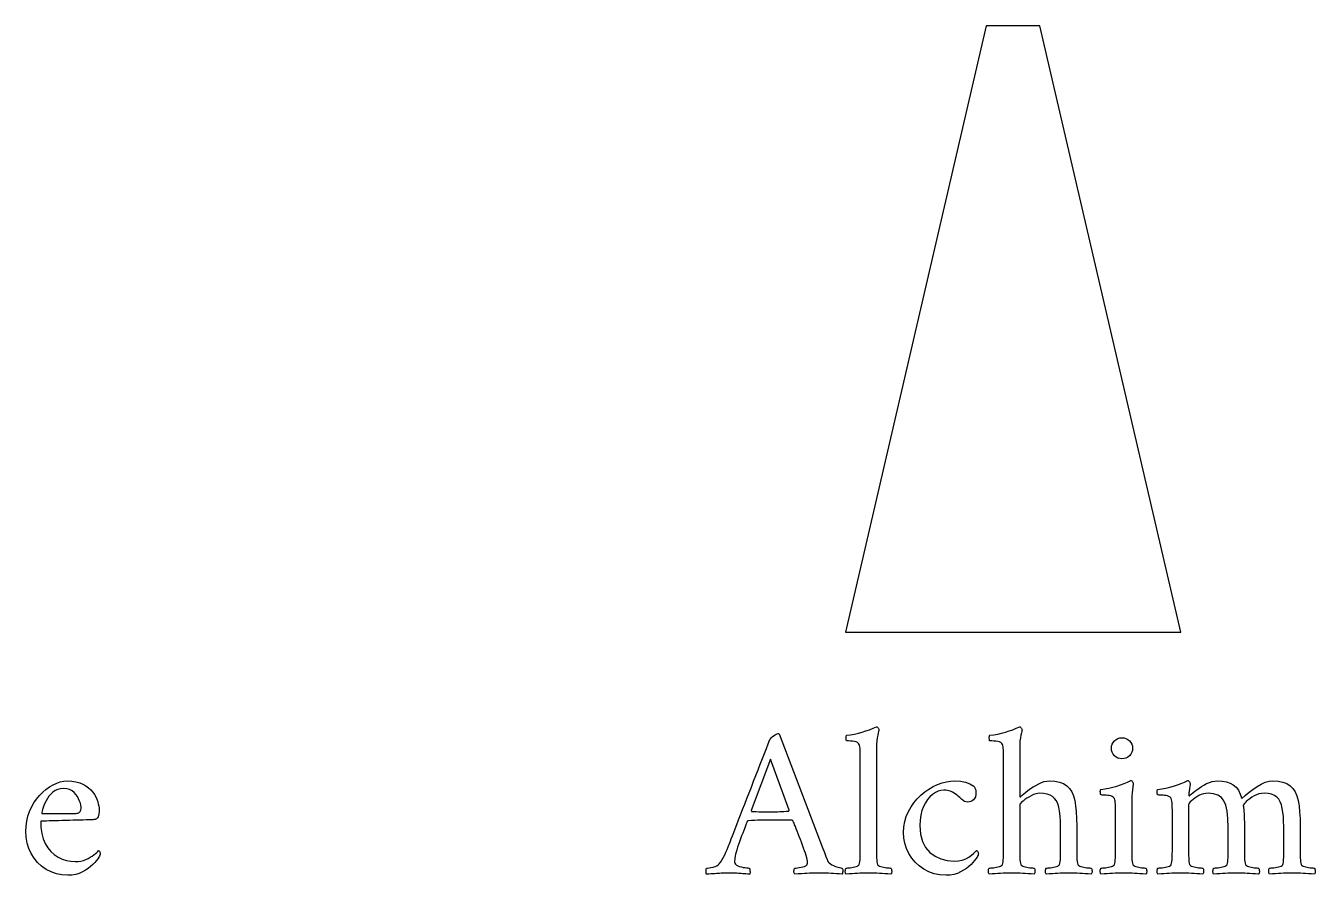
# Model space of a CAD drawing. Header units: millimetres. Extents: x -4 to 95, y -124 to 50.
# Drawn here: x 75.27 to 94.51, y -3.63 to 9.04 of the extents above; entities that cross this region are included whole.
import ezdxf

# ---------------------------------------------------------------- set-up
doc = ezdxf.new("R2010")
doc.units = ezdxf.units.MM
doc.layers.add('CUT_OUTER', color=1, linetype='Continuous')
doc.layers.add('TEXT', color=5, linetype='Continuous')

msp = doc.modelspace()

# ---------------------------------------------------------------- linework, layer by layer
at = {"layer": 'CUT_OUTER'}
msp.add_lwpolyline([(87.5, 0), (92.5, 0), (90.4, 9.0442), (89.6, 9.0442)], close=True, dxfattribs=at)
at = {"layer": 'TEXT'}
for points in [[(85.7661, -3.1613), (85.768, -3.1564), (85.7738, -3.1415), (85.7834, -3.1168), (85.7968, -3.0823), (85.8134, -3.0392), (85.8327, -2.9891), (85.8545, -2.932), (85.879, -2.8677), (85.9057, -2.7981), (85.9343, -2.7246), (85.9646, -2.6473), (85.9968, -2.5661), (86.0299, -2.4825), (86.0633, -2.3976), (86.0969, -2.3115), (86.1306, -2.2242), (86.1642, -2.1372), (86.1972, -2.052), (86.2295, -1.9686), (86.2613, -1.8871), (86.2918, -1.8089), (86.3206, -1.7355), (86.3475, -1.6669), (86.3726, -1.6032), (86.3809, -1.5899), (86.3931, -1.5758), (86.4092, -1.5609), (86.429, -1.5452), (86.4495, -1.531), (86.4673, -1.521), (86.4826, -1.5149), (86.4952, -1.5129), (86.4981, -1.513), (86.5004, -1.5133), (86.5021, -1.5138), (86.5032, -1.5145), (86.5043, -1.5154), (86.506, -1.5165), (86.5084, -1.5178), (86.5113, -1.5194), (87.1532, -3.2032), (87.1849, -3.2863), (87.2089, -3.3484), (87.2252, -3.3895), (87.2339, -3.4097), (87.2439, -3.4268), (87.2577, -3.4427), (87.2753, -3.4575), (87.2968, -3.471), (87.3202, -3.483), (87.3435, -3.4931), (87.3669, -3.5015), (87.3903, -3.5081), (87.4116, -3.513), (87.4286, -3.5165), (87.4414, -3.5186), (87.45, -3.5194), (87.4554, -3.5285), (87.4589, -3.5399), (87.4603, -3.5535), (87.4597, -3.5694), (87.4581, -3.5846), (87.4565, -3.5964), (87.4548, -3.6047), (87.4532, -3.6097), (87.4077, -3.6066), (87.3645, -3.6036), (87.3238, -3.6009), (87.2855, -3.5984), (87.2466, -3.5963), (87.204, -3.5948), (87.1579, -3.5939), (87.1081, -3.5935), (87.0555, -3.5939), (87.0077, -3.5948), (86.9644, -3.5963), (86.9258, -3.5984), (86.8872, -3.6009), (86.844, -3.6036), (86.7961, -3.6066), (86.7435, -3.6097), (86.738, -3.602), (86.7343, -3.5919), (86.7324, -3.5794), (86.7323, -3.5645), (86.7338, -3.5496), (86.7367, -3.5371), (86.741, -3.527), (86.7468, -3.5194), (86.7633, -3.5186), (86.7839, -3.5165), (86.8085, -3.513), (86.8371, -3.5081), (86.8653, -3.5019), (86.8887, -3.4948), (86.9073, -3.4866), (86.921, -3.4774), (86.9266, -3.4698), (86.9306, -3.4597), (86.9331, -3.4472), (86.9339, -3.4323), (86.9326, -3.4152), (86.9286, -3.3931), (86.9221, -3.366), (86.9129, -3.3339), (86.9017, -3.2981), (86.8891, -3.2601), (86.8751, -3.2199), (86.8597, -3.1774), (86.8435, -3.1342), (86.8274, -3.0915), (86.8113, -3.0495), (86.7952, -3.0081), (86.7797, -2.9688), (86.7657, -2.9331), (86.7531, -2.901), (86.7419, -2.8726), (86.7328, -2.8493), (86.7262, -2.8327), (86.7223, -2.8227), (86.721, -2.8194), (86.7206, -2.819), (86.7194, -2.8177), (86.7173, -2.8157), (86.7145, -2.8129), (86.7113, -2.8101), (86.7081, -2.8081), (86.7048, -2.8069), (86.7016, -2.8065), (86.676, -2.805), (86.6476, -2.804), (86.6163, -2.8034), (86.5823, -2.8032), (86.5474, -2.8032), (86.5137, -2.8032), (86.4813, -2.8032), (86.45, -2.8032), (86.4419, -2.8032), (86.4339, -2.8032), (86.4258, -2.8032), (86.4177, -2.8032), (86.4099, -2.8032), (86.4024, -2.8032), (86.3954, -2.8032), (86.3887, -2.8032), (86.3421, -2.8033), (86.2992, -2.8036), (86.2599, -2.8041), (86.2242, -2.8048), (86.1879, -2.8059), (86.1468, -2.8077), (86.1008, -2.81), (86.05, -2.8129), (86.0482, -2.8132), (86.046, -2.8141), (86.0433, -2.8156), (86.0403, -2.8177), (86.0375, -2.8199), (86.0355, -2.8214), (86.0343, -2.8223), (86.0339, -2.8226), (86.0324, -2.8266), (86.0278, -2.8387), (86.0203, -2.8589), (86.0097, -2.8871), (85.997, -2.9209), (85.9831, -2.9577), (85.9679, -2.9975), (85.9516, -3.0403), (85.9352, -3.084), (85.9198, -3.1262), (85.9053, -3.167), (85.8919, -3.2065), (85.8787, -3.2452), (85.8681, -3.2806), (85.8602, -3.3129), (85.8548, -3.3419), (85.8513, -3.3679), (85.8488, -3.3911), (85.8473, -3.4115), (85.8468, -3.429), (85.8499, -3.4459), (85.8593, -3.4609), (85.8749, -3.4741), (85.8968, -3.4855), (85.922, -3.4951), (85.9476, -3.5028), (85.9736, -3.5088), (86, -3.5129), (86.0241, -3.5157), (86.0431, -3.5177), (86.0572, -3.519), (86.0661, -3.5194), (86.0692, -3.5243), (86.0718, -3.5327), (86.074, -3.5445), (86.0758, -3.5597), (86.0768, -3.5755), (86.0766, -3.5891), (86.0752, -3.6005), (86.0726, -3.6097), (86.043, -3.6081), (86.0157, -3.6065), (85.9906, -3.6048), (85.9677, -3.6032), (85.946, -3.6016), (85.9242, -3.6), (85.9024, -3.5984), (85.8806, -3.5968), (85.8572, -3.5954), (85.8302, -3.5944), (85.7999, -3.5938), (85.7661, -3.5935), (85.7321, -3.5938), (85.7008, -3.5944), (85.6724, -3.5954), (85.6468, -3.5968), (85.6226, -3.5984), (85.5984, -3.6), (85.5742, -3.6016), (85.55, -3.6032), (85.5242, -3.6048), (85.4952, -3.6065), (85.4629, -3.6081), (85.4274, -3.6097), (85.4246, -3.6047), (85.4226, -3.5964), (85.4214, -3.5846), (85.421, -3.5694), (85.4214, -3.5535), (85.4226, -3.5399), (85.4246, -3.5285), (85.4274, -3.5194), (85.4445, -3.5184), (85.4665, -3.5157), (85.4936, -3.5112), (85.5258, -3.5048), (85.5576, -3.4965), (85.5835, -3.4859), (85.6035, -3.4731), (85.6177, -3.4581), (85.641, -3.4265), (85.6625, -3.3931), (85.6822, -3.358), (85.7, -3.321), (85.7168, -3.2826), (85.7335, -3.2431), (85.7499, -3.2027), (85.7661, -3.1613)], [(87.721, -1.8419), (87.7209, -1.8233), (87.7206, -1.8028), (87.7201, -1.7805), (87.7194, -1.7565), (87.7178, -1.7328), (87.7149, -1.7117), (87.7106, -1.6932), (87.7048, -1.6774), (87.6957, -1.6613), (87.681, -1.6484), (87.661, -1.6387), (87.6355, -1.6323), (87.6068, -1.628), (87.577, -1.625), (87.5463, -1.6232), (87.5145, -1.6226), (87.513, -1.6201), (87.5117, -1.6125), (87.5106, -1.5999), (87.5097, -1.5823), (87.5096, -1.5644), (87.5109, -1.5512), (87.5136, -1.5426), (87.5177, -1.5387), (87.577, -1.5309), (87.6355, -1.5206), (87.6931, -1.5076), (87.75, -1.4919), (87.8056, -1.4743), (87.8597, -1.4552), (87.9121, -1.4348), (87.9629, -1.4129), (87.9693, -1.414), (87.9754, -1.4173), (87.9814, -1.4229), (87.9871, -1.4306), (87.992, -1.4394), (87.9956, -1.448), (87.9977, -1.4564), (87.9984, -1.4645), (87.9973, -1.469), (87.994, -1.4823), (87.9884, -1.5044), (87.9806, -1.5355), (87.9729, -1.5748), (87.9673, -1.6218), (87.964, -1.6764), (87.9629, -1.7387), (87.9629, -3.2355), (87.963, -3.2704), (87.9633, -3.304), (87.9638, -3.3365), (87.9645, -3.3677), (87.966, -3.397), (87.969, -3.4234), (87.9733, -3.447), (87.979, -3.4677), (87.9844, -3.4756), (87.994, -3.4831), (88.0078, -3.4901), (88.0258, -3.4968), (88.0464, -3.5027), (88.0677, -3.5077), (88.0899, -3.5116), (88.1129, -3.5145), (88.1346, -3.5166), (88.1528, -3.5181), (88.1676, -3.5191), (88.179, -3.5194), (88.1834, -3.527), (88.1867, -3.5371), (88.189, -3.5496), (88.1903, -3.5645), (88.1902, -3.5794), (88.1883, -3.5919), (88.1846, -3.602), (88.179, -3.6097), (88.1321, -3.6066), (88.0879, -3.6036), (88.0466, -3.6009), (88.0081, -3.5984), (87.9698, -3.5963), (87.929, -3.5948), (87.8859, -3.5939), (87.8403, -3.5935), (87.7963, -3.5939), (87.7544, -3.5948), (87.7148, -3.5963), (87.6774, -3.5984), (87.6396, -3.6009), (87.5988, -3.6036), (87.5549, -3.6066), (87.5081, -3.6097), (87.5025, -3.602), (87.4988, -3.5919), (87.4969, -3.5794), (87.4968, -3.5645), (87.4981, -3.5496), (87.5004, -3.5371), (87.5037, -3.527), (87.5081, -3.5194), (87.5194, -3.5191), (87.5339, -3.5181), (87.5516, -3.5166), (87.5726, -3.5145), (87.595, -3.5116), (87.6169, -3.5077), (87.6385, -3.5027), (87.6597, -3.4968), (87.6782, -3.4901), (87.6919, -3.4831), (87.7008, -3.4756), (87.7048, -3.4677), (87.7106, -3.447), (87.7149, -3.4234), (87.7178, -3.397), (87.7194, -3.3677), (87.7201, -3.3365), (87.7206, -3.304), (87.7209, -3.2704), (87.721, -3.2355)], [(90.5435, -2.2194), (90.6238, -2.2238), (90.6935, -2.2371), (90.7528, -2.2593), (90.8016, -2.2903), (90.8416, -2.3306), (90.8746, -2.3806), (90.9005, -2.4403), (90.9194, -2.5097), (90.9328, -2.5889), (90.9423, -2.6782), (90.9481, -2.7776), (90.95, -2.8871), (90.95, -3.2355), (90.9501, -3.2704), (90.9504, -3.304), (90.9509, -3.3365), (90.9516, -3.3677), (90.9531, -3.397), (90.956, -3.4234), (90.9604, -3.447), (90.9661, -3.4677), (90.9715, -3.4756), (90.981, -3.4831), (90.9949, -3.4901), (91.0129, -3.4968), (91.0335, -3.5027), (91.0548, -3.5077), (91.077, -3.5116), (91.1, -3.5145), (91.1217, -3.5166), (91.1399, -3.5181), (91.1547, -3.5191), (91.1661, -3.5194), (91.1705, -3.527), (91.1738, -3.5371), (91.1761, -3.5496), (91.1774, -3.5645), (91.1773, -3.5794), (91.1754, -3.5919), (91.1717, -3.602), (91.1661, -3.6097), (91.1192, -3.6066), (91.075, -3.6036), (91.0337, -3.6009), (90.9952, -3.5984), (90.9569, -3.5963), (90.9161, -3.5948), (90.873, -3.5939), (90.8274, -3.5935), (90.7834, -3.5939), (90.7415, -3.5948), (90.7019, -3.5963), (90.6645, -3.5984), (90.6267, -3.6009), (90.5859, -3.6036), (90.542, -3.6066), (90.4952, -3.6097), (90.4896, -3.602), (90.4859, -3.5919), (90.484, -3.5794), (90.4839, -3.5645), (90.4852, -3.5496), (90.4875, -3.5371), (90.4908, -3.527), (90.4952, -3.5194), (90.5065, -3.5191), (90.521, -3.5181), (90.5387, -3.5166), (90.5597, -3.5145), (90.5821, -3.5116), (90.604, -3.5077), (90.6256, -3.5027), (90.6468, -3.4968), (90.6653, -3.4901), (90.679, -3.4831), (90.6879, -3.4756), (90.6919, -3.4677), (90.6977, -3.447), (90.702, -3.4234), (90.7049, -3.397), (90.7065, -3.3677), (90.7072, -3.3365), (90.7077, -3.304), (90.708, -3.2704), (90.7081, -3.2355), (90.7081, -2.9194), (90.7065, -2.8263), (90.7016, -2.744), (90.6935, -2.6723), (90.6823, -2.6113), (90.6667, -2.5596), (90.646, -2.5157), (90.62, -2.4797), (90.5887, -2.4516), (90.5514, -2.4304), (90.5073, -2.4153), (90.4562, -2.4062), (90.3984, -2.4032), (90.3686, -2.4055), (90.3375, -2.4125), (90.3049, -2.4241), (90.271, -2.4403), (90.2374, -2.4592), (90.206, -2.4786), (90.1769, -2.4987), (90.15, -2.5194), (90.1274, -2.5387), (90.1113, -2.5548), (90.1016, -2.5677), (90.0984, -2.5774), (90.0984, -3.2355), (90.0985, -3.2704), (90.0988, -3.304), (90.0993, -3.3365), (90.1, -3.3677), (90.1015, -3.397), (90.1044, -3.4234), (90.1088, -3.447), (90.1145, -3.4677), (90.1199, -3.4756), (90.1294, -3.4831), (90.1432, -3.4901), (90.1613, -3.4968), (90.1819, -3.5027), (90.2032, -3.5077), (90.2254, -3.5116), (90.2484, -3.5145), (90.2701, -3.5166), (90.2883, -3.5181), (90.3031, -3.5191), (90.3145, -3.5194), (90.3189, -3.527), (90.3222, -3.5371), (90.3245, -3.5496), (90.3258, -3.5645), (90.3257, -3.5794), (90.3238, -3.5919), (90.3201, -3.602), (90.3145, -3.6097), (90.2675, -3.6066), (90.2234, -3.6036), (90.1821, -3.6009), (90.1435, -3.5984), (90.1052, -3.5963), (90.0645, -3.5948), (90.0214, -3.5939), (89.9758, -3.5935), (89.9318, -3.5939), (89.8899, -3.5948), (89.8503, -3.5963), (89.8129, -3.5984), (89.7751, -3.6009), (89.7343, -3.6036), (89.6904, -3.6066), (89.6435, -3.6097), (89.638, -3.602), (89.6343, -3.5919), (89.6324, -3.5794), (89.6323, -3.5645), (89.6336, -3.5496), (89.6359, -3.5371), (89.6392, -3.527), (89.6435, -3.5194), (89.6548, -3.5191), (89.6694, -3.5181), (89.6871, -3.5166), (89.7081, -3.5145), (89.7304, -3.5116), (89.7524, -3.5077), (89.774, -3.5027), (89.7952, -3.4968), (89.8137, -3.4901), (89.8274, -3.4831), (89.8363, -3.4756), (89.8403, -3.4677), (89.8461, -3.447), (89.8504, -3.4234), (89.8533, -3.397), (89.8548, -3.3677), (89.8555, -3.3365), (89.856, -3.304), (89.8564, -3.2704), (89.8565, -3.2355), (89.8565, -1.8419), (89.8564, -1.8246), (89.856, -1.8048), (89.8555, -1.7827), (89.8548, -1.7581), (89.8533, -1.7337), (89.8504, -1.7121), (89.8461, -1.6933), (89.8403, -1.6774), (89.8311, -1.6613), (89.8165, -1.6484), (89.7965, -1.6387), (89.771, -1.6323), (89.7422, -1.628), (89.7125, -1.625), (89.6818, -1.6232), (89.65, -1.6226), (89.6485, -1.6201), (89.6472, -1.6125), (89.6461, -1.5999), (89.6452, -1.5823), (89.6451, -1.5644), (89.6464, -1.5512), (89.6491, -1.5426), (89.6532, -1.5387), (89.7125, -1.5309), (89.771, -1.5206), (89.8286, -1.5076), (89.8855, -1.4919), (89.9411, -1.4743), (89.9952, -1.4552), (90.0476, -1.4348), (90.0984, -1.4129), (90.1047, -1.414), (90.1109, -1.4173), (90.1168, -1.4229), (90.1226, -1.4306), (90.1275, -1.4394), (90.131, -1.448), (90.1332, -1.4564), (90.1339, -1.4645), (90.1328, -1.469), (90.1294, -1.4823), (90.1239, -1.5044), (90.1161, -1.5355), (90.1084, -1.5748), (90.1028, -1.6218), (90.0995, -1.6764), (90.0984, -1.7387), (90.0984, -2.4516), (90.099, -2.4544), (90.1008, -2.4565), (90.1038, -2.4577), (90.1081, -2.4581), (90.1099, -2.4577), (90.1121, -2.4565), (90.1147, -2.4544), (90.1177, -2.4516), (90.1364, -2.4327), (90.1601, -2.4113), (90.1888, -2.3875), (90.2226, -2.3613), (90.2598, -2.3346), (90.2988, -2.3093), (90.3396, -2.2854), (90.3823, -2.2629), (90.425, -2.2439), (90.4661, -2.2302), (90.5056, -2.2221), (90.5435, -2.2194)], [(91.4661, -1.7323), (91.4691, -1.7011), (91.4778, -1.6722), (91.4924, -1.6455), (91.5129, -1.621), (91.5374, -1.6005), (91.5641, -1.5859), (91.593, -1.5771), (91.6242, -1.5742), (91.6553, -1.5771), (91.6843, -1.5859), (91.711, -1.6005), (91.7355, -1.621), (91.7559, -1.6455), (91.7706, -1.6722), (91.7793, -1.7011), (91.7823, -1.7323), (91.7793, -1.7634), (91.7706, -1.7923), (91.7559, -1.8191), (91.7355, -1.8435), (91.711, -1.864), (91.6843, -1.8786), (91.6553, -1.8874), (91.6242, -1.8903), (91.593, -1.8874), (91.5641, -1.8786), (91.5374, -1.864), (91.5129, -1.8435), (91.4924, -1.8191), (91.4778, -1.7923), (91.4691, -1.7634), (91.4661, -1.7323)], [(86.3823, -1.8935), (86.0952, -2.6613), (86.0953, -2.6617), (86.0956, -2.6629), (86.0961, -2.6649), (86.0968, -2.6677), (86.0977, -2.6706), (86.0988, -2.6726), (86.1001, -2.6738), (86.1016, -2.6742), (86.1338, -2.6757), (86.169, -2.677), (86.2072, -2.6781), (86.2484, -2.679), (86.289, -2.6797), (86.3254, -2.6802), (86.3576, -2.6805), (86.3855, -2.6806), (86.4217, -2.6804), (86.456, -2.6798), (86.4886, -2.6788), (86.5194, -2.6774), (86.5499, -2.6758), (86.5819, -2.6742), (86.6152, -2.6726), (86.65, -2.671), (86.6529, -2.6705), (86.6552, -2.669), (86.657, -2.6664), (86.6581, -2.6629), (86.6588, -2.6594), (86.6593, -2.6569), (86.6596, -2.6553), (86.6597, -2.6548)], [(75.4968, -2.8194), (75.4998, -2.9153), (75.5121, -3.0032), (75.5337, -3.0831), (75.5645, -3.1548), (75.603, -3.2182), (75.6476, -3.273), (75.6982, -3.3191), (75.7548, -3.3565), (75.8157, -3.3854), (75.879, -3.406), (75.9448, -3.4184), (76.0129, -3.4226), (76.0554, -3.4207), (76.096, -3.4149), (76.1345, -3.4053), (76.171, -3.3919), (76.205, -3.376), (76.2363, -3.3589), (76.2647, -3.3405), (76.2903, -3.321), (76.3127, -3.3019), (76.3315, -3.2851), (76.3466, -3.2705), (76.3581, -3.2581), (76.3602, -3.2588), (76.3633, -3.2609), (76.3674, -3.2644), (76.3726, -3.2694), (76.3775, -3.2755), (76.381, -3.2827), (76.3832, -3.2908), (76.3839, -3.3), (76.3827, -3.3133), (76.379, -3.3274), (76.373, -3.3423), (76.3645, -3.3581), (76.348, -3.3818), (76.3274, -3.4077), (76.3028, -3.4358), (76.2742, -3.4661), (76.2415, -3.4967), (76.2048, -3.5254), (76.1641, -3.5523), (76.1194, -3.5774), (76.0708, -3.5986), (76.0185, -3.6137), (75.9627, -3.6228), (75.9032, -3.6258), (75.8139, -3.6204), (75.7298, -3.604), (75.651, -3.5768), (75.5774, -3.5387), (75.5103, -3.4913), (75.4508, -3.4363), (75.399, -3.3736), (75.3548, -3.3032), (75.3196, -3.2268), (75.2944, -3.146), (75.2792, -3.0607), (75.2742, -2.971), (75.2777, -2.8932), (75.2883, -2.8181), (75.3059, -2.7457), (75.3306, -2.6758), (75.3611, -2.6095), (75.396, -2.5476), (75.4353, -2.4901), (75.479, -2.4371), (75.5261, -2.389), (75.5754, -2.3464), (75.6269, -2.3092), (75.6806, -2.2774), (75.7351, -2.252), (75.7887, -2.2339), (75.8415, -2.223), (75.8935, -2.2194), (75.9614, -2.2224), (76.023, -2.2315), (76.0783, -2.2466), (76.1274, -2.2677), (76.171, -2.2933), (76.2097, -2.3218), (76.2435, -2.353), (76.2726, -2.3871), (76.2972, -2.4226), (76.3177, -2.4581), (76.3343, -2.4935), (76.3468, -2.529), (76.3559, -2.5631), (76.3625, -2.5944), (76.3664, -2.6228), (76.3677, -2.6484), (76.3667, -2.6804), (76.3637, -2.7089), (76.3587, -2.7337), (76.3516, -2.7548), (76.3417, -2.772), (76.3282, -2.7847), (76.3111, -2.7929), (76.2903, -2.7968), (76.2723, -2.7983), (76.2472, -2.7996), (76.215, -2.8007), (76.1758, -2.8016), (76.1316, -2.8025), (76.0843, -2.8036), (76.034, -2.8049), (75.9806, -2.8065), (75.926, -2.8081), (75.8718, -2.8097), (75.8179, -2.8113), (75.7645, -2.8129), (75.7133, -2.8144), (75.6661, -2.8157), (75.623, -2.8168), (75.5839, -2.8177), (75.5506, -2.8184), (75.525, -2.819), (75.5071, -2.8193), (75.4968, -2.8194)], [(89.4468, -2.3839), (89.4444, -2.4227), (89.4371, -2.4552), (89.425, -2.4816), (89.4081, -2.5016), (89.3885, -2.5164), (89.3685, -2.527), (89.3482, -2.5334), (89.3274, -2.5355), (89.302, -2.5327), (89.2774, -2.5242), (89.2536, -2.5101), (89.2306, -2.4903), (89.2083, -2.469), (89.1863, -2.45), (89.1647, -2.4335), (89.1435, -2.4194), (89.119, -2.403), (89.0968, -2.3895), (89.077, -2.3788), (89.0597, -2.371), (89.0417, -2.3653), (89.0202, -2.3613), (88.995, -2.3589), (88.9661, -2.3581), (88.9243, -2.362), (88.8827, -2.3738), (88.8412, -2.3934), (88.8, -2.421), (88.7607, -2.4557), (88.725, -2.4972), (88.6929, -2.5453), (88.6645, -2.6), (88.6412, -2.6613), (88.6246, -2.729), (88.6146, -2.8032), (88.6113, -2.8839), (88.6206, -3.0119), (88.6484, -3.1218), (88.6948, -3.2135), (88.7597, -3.2871), (88.8379, -3.3435), (88.9242, -3.3839), (89.0185, -3.4081), (89.121, -3.4161), (89.1842, -3.4123), (89.2415, -3.4008), (89.293, -3.3817), (89.3387, -3.3548), (89.3781, -3.3258), (89.4109, -3.3), (89.437, -3.2774), (89.4565, -3.2581), (89.4586, -3.2588), (89.4617, -3.2609), (89.4658, -3.2644), (89.471, -3.2694), (89.4759, -3.2755), (89.4794, -3.2827), (89.4816, -3.2908), (89.4823, -3.3), (89.481, -3.3133), (89.4774, -3.3274), (89.4714, -3.3423), (89.4629, -3.3581), (89.4464, -3.3818), (89.4258, -3.4077), (89.4012, -3.4358), (89.3726, -3.4661), (89.3399, -3.4967), (89.3032, -3.5254), (89.2625, -3.5523), (89.2177, -3.5774), (89.1692, -3.5986), (89.1169, -3.6137), (89.0611, -3.6228), (89.0016, -3.6258), (88.9094, -3.6202), (88.823, -3.6032), (88.7424, -3.575), (88.6677, -3.5355), (88.6, -3.4869), (88.5403, -3.4315), (88.4887, -3.3692), (88.4452, -3.3), (88.4106, -3.2262), (88.3859, -3.15), (88.3711, -3.0714), (88.3661, -2.9903), (88.3707, -2.9053), (88.3843, -2.8246), (88.407, -2.7481), (88.4387, -2.6758), (88.4776, -2.608), (88.5218, -2.5448), (88.5712, -2.4862), (88.6258, -2.4323), (88.6843, -2.3837), (88.7452, -2.3411), (88.8085, -2.3046), (88.8742, -2.2742), (88.9404, -2.2502), (89.0052, -2.2331), (89.0686, -2.2228), (89.1306, -2.2194), (89.2137, -2.2242), (89.2887, -2.2387), (89.3556, -2.2629), (89.4145, -2.2968), (89.4195, -2.3026), (89.4246, -2.3105), (89.4299, -2.3204), (89.4355, -2.3323), (89.4404, -2.3452), (89.444, -2.3581), (89.4461, -2.371), (89.4468, -2.3839)], [(91.7694, -3.2355), (91.7695, -3.2704), (91.7698, -3.304), (91.7703, -3.3365), (91.771, -3.3677), (91.7725, -3.397), (91.7754, -3.4234), (91.7797, -3.447), (91.7855, -3.4677), (91.7908, -3.4756), (91.8004, -3.4831), (91.8142, -3.4901), (91.8323, -3.4968), (91.8527, -3.5027), (91.8738, -3.5077), (91.8955, -3.5116), (91.9177, -3.5145), (91.9387, -3.5166), (91.9565, -3.5181), (91.971, -3.5191), (91.9823, -3.5194), (91.9866, -3.527), (91.9899, -3.5371), (91.9922, -3.5496), (91.9935, -3.5645), (91.9934, -3.5794), (91.9915, -3.5919), (91.9878, -3.602), (91.9823, -3.6097), (91.9354, -3.6066), (91.8915, -3.6036), (91.8507, -3.6009), (91.8129, -3.5984), (91.7753, -3.5963), (91.7351, -3.5948), (91.6922, -3.5939), (91.6468, -3.5935), (91.6026, -3.5939), (91.5605, -3.5948), (91.5204, -3.5963), (91.4823, -3.5984), (91.4437, -3.6009), (91.4024, -3.6036), (91.3583, -3.6066), (91.3113, -3.6097), (91.3057, -3.602), (91.302, -3.5919), (91.3001, -3.5794), (91.3, -3.5645), (91.3013, -3.5496), (91.3036, -3.5371), (91.307, -3.527), (91.3113, -3.5194), (91.3227, -3.5191), (91.3375, -3.5181), (91.3557, -3.5166), (91.3774, -3.5145), (91.4005, -3.5116), (91.423, -3.5077), (91.4449, -3.5027), (91.4661, -3.4968), (91.4847, -3.4901), (91.4984, -3.4831), (91.5073, -3.4756), (91.5113, -3.4677), (91.517, -3.447), (91.5214, -3.4234), (91.5243, -3.397), (91.5258, -3.3677), (91.5265, -3.3365), (91.527, -3.304), (91.5273, -3.2704), (91.5274, -3.2355), (91.5274, -2.6484), (91.5273, -2.631), (91.527, -2.6113), (91.5265, -2.5891), (91.5258, -2.5645), (91.5243, -2.5401), (91.5214, -2.5185), (91.517, -2.4998), (91.5113, -2.4839), (91.5042, -2.4705), (91.4927, -2.4593), (91.4768, -2.4503), (91.4565, -2.4435), (91.4339, -2.4385), (91.4113, -2.4347), (91.3887, -2.4321), (91.3661, -2.4306), (91.3456, -2.4299), (91.329, -2.4294), (91.3165, -2.4291), (91.3081, -2.429), (91.3065, -2.4242), (91.3048, -2.4161), (91.3032, -2.4048), (91.3016, -2.3903), (91.3008, -2.3754), (91.3016, -2.3629), (91.304, -2.3528), (91.3081, -2.3452), (91.369, -2.3361), (91.429, -2.325), (91.4883, -2.3119), (91.5468, -2.2968), (91.6034, -2.2794), (91.6573, -2.2597), (91.7083, -2.2375), (91.7565, -2.2129), (91.7628, -2.2141), (91.769, -2.2177), (91.7749, -2.2238), (91.7806, -2.2323), (91.7856, -2.2415), (91.7891, -2.25), (91.7912, -2.2577), (91.7919, -2.2645), (91.7915, -2.2716), (91.7903, -2.2831), (91.7883, -2.299), (91.7855, -2.3194), (91.7824, -2.3419), (91.7794, -2.3645), (91.7767, -2.3871), (91.7742, -2.4097), (91.7721, -2.4304), (91.7706, -2.4476), (91.7697, -2.4611), (91.7694, -2.471)], [(93.0532, -2.2194), (93.1209, -2.2231), (93.1819, -2.2343), (93.2362, -2.2529), (93.2839, -2.279), (93.3251, -2.314), (93.3601, -2.3593), (93.3888, -2.4148), (93.4113, -2.4806), (93.4642, -2.4345), (93.5198, -2.3895), (93.5779, -2.3458), (93.6387, -2.3032), (93.7001, -2.2665), (93.7601, -2.2403), (93.8186, -2.2246), (93.8758, -2.2194), (93.956, -2.2238), (94.0258, -2.2371), (94.0851, -2.2593), (94.1339, -2.2903), (94.1739, -2.3306), (94.2069, -2.3806), (94.2328, -2.4403), (94.2516, -2.5097), (94.265, -2.5889), (94.2746, -2.6782), (94.2803, -2.7776), (94.2823, -2.8871), (94.2823, -3.2355), (94.2824, -3.2704), (94.2827, -3.304), (94.2832, -3.3365), (94.2839, -3.3677), (94.2854, -3.397), (94.2883, -3.4234), (94.2926, -3.447), (94.2984, -3.4677), (94.3037, -3.4756), (94.3133, -3.4831), (94.3271, -3.4901), (94.3452, -3.4968), (94.3656, -3.5027), (94.3867, -3.5077), (94.4084, -3.5116), (94.4306, -3.5145), (94.4516, -3.5166), (94.4694, -3.5181), (94.4839, -3.5191), (94.4952, -3.5194), (94.4995, -3.527), (94.5028, -3.5371), (94.5051, -3.5496), (94.5065, -3.5645), (94.5064, -3.5794), (94.5044, -3.5919), (94.5007, -3.602), (94.4952, -3.6097), (94.4483, -3.6066), (94.4044, -3.6036), (94.3636, -3.6009), (94.3258, -3.5984), (94.2882, -3.5963), (94.248, -3.5948), (94.2051, -3.5939), (94.1597, -3.5935), (94.1155, -3.5939), (94.0734, -3.5948), (94.0333, -3.5963), (93.9952, -3.5984), (93.9567, -3.6009), (93.9153, -3.6036), (93.8712, -3.6066), (93.8242, -3.6097), (93.8186, -3.602), (93.8149, -3.5919), (93.813, -3.5794), (93.8129, -3.5645), (93.8142, -3.5496), (93.8165, -3.5371), (93.8199, -3.527), (93.8242, -3.5194), (93.8356, -3.5191), (93.8504, -3.5181), (93.8686, -3.5166), (93.8903, -3.5145), (93.9134, -3.5116), (93.9359, -3.5077), (93.9578, -3.5027), (93.979, -3.4968), (93.9976, -3.4901), (94.0113, -3.4831), (94.0202, -3.4756), (94.0242, -3.4677), (94.0285, -3.4505), (94.0319, -3.431), (94.0342, -3.4094), (94.0355, -3.3855), (94.0362, -3.3598), (94.0367, -3.3327), (94.037, -3.3041), (94.0371, -3.2742), (94.0371, -3.2694), (94.0371, -3.2645), (94.0371, -3.2597), (94.0371, -3.2548), (94.0371, -3.25), (94.0371, -3.2452), (94.0371, -3.2403), (94.0371, -3.2355), (94.0371, -2.8968), (94.0358, -2.8208), (94.0319, -2.7508), (94.0253, -2.6869), (94.0161, -2.629), (94.0031, -2.5774), (93.9851, -2.5323), (93.962, -2.4935), (93.9339, -2.4613), (93.899, -2.4359), (93.8556, -2.4177), (93.8038, -2.4069), (93.7435, -2.4032), (93.7052, -2.4057), (93.6677, -2.4133), (93.631, -2.4259), (93.5952, -2.4435), (93.5613, -2.4639), (93.5306, -2.4847), (93.5032, -2.5058), (93.479, -2.5274), (93.4593, -2.5473), (93.4452, -2.5633), (93.4367, -2.5755), (93.4339, -2.5839), (93.434, -2.5862), (93.4343, -2.5899), (93.4348, -2.5951), (93.4355, -2.6016), (93.4362, -2.6084), (93.4367, -2.6141), (93.437, -2.6189), (93.4371, -2.6226), (93.4401, -2.6466), (93.4427, -2.6734), (93.445, -2.703), (93.4468, -2.7355), (93.4482, -2.7679), (93.4492, -2.7976), (93.4498, -2.8244), (93.45, -2.8484), (93.45, -3.2355), (93.4501, -3.2704), (93.4504, -3.304), (93.4509, -3.3365), (93.4516, -3.3677), (93.4531, -3.397), (93.456, -3.4234), (93.4604, -3.447), (93.4661, -3.4677), (93.4715, -3.4756), (93.481, -3.4831), (93.4949, -3.4901), (93.5129, -3.4968), (93.5334, -3.5027), (93.5544, -3.5077), (93.5761, -3.5116), (93.5984, -3.5145), (93.6194, -3.5166), (93.6371, -3.5181), (93.6516, -3.5191), (93.6629, -3.5194), (93.6672, -3.527), (93.6706, -3.5371), (93.6729, -3.5496), (93.6742, -3.5645), (93.6741, -3.5794), (93.6722, -3.5919), (93.6684, -3.602), (93.6629, -3.6097), (93.616, -3.6066), (93.5722, -3.6036), (93.5314, -3.6009), (93.4935, -3.5984), (93.4559, -3.5963), (93.4157, -3.5948), (93.3729, -3.5939), (93.3274, -3.5935), (93.2833, -3.5939), (93.2411, -3.5948), (93.201, -3.5963), (93.1629, -3.5984), (93.1244, -3.6009), (93.0831, -3.6036), (93.0389, -3.6066), (92.9919, -3.6097), (92.9864, -3.602), (92.9827, -3.5919), (92.9807, -3.5794), (92.9806, -3.5645), (92.982, -3.5496), (92.9843, -3.5371), (92.9876, -3.527), (92.9919, -3.5194), (93.0033, -3.5191), (93.0181, -3.5181), (93.0364, -3.5166), (93.0581, -3.5145), (93.0811, -3.5116), (93.1036, -3.5077), (93.1255, -3.5027), (93.1468, -3.4968), (93.1653, -3.4901), (93.179, -3.4831), (93.1879, -3.4756), (93.1919, -3.4677), (93.1977, -3.447), (93.202, -3.4234), (93.2049, -3.397), (93.2065, -3.3677), (93.2072, -3.3365), (93.2077, -3.304), (93.208, -3.2704), (93.2081, -3.2355), (93.2081, -2.9129), (93.2041, -2.7803), (93.1923, -2.6698), (93.1727, -2.5811), (93.1452, -2.5145), (93.107, -2.4658), (93.0552, -2.431), (92.99, -2.4102), (92.9113, -2.4032), (92.876, -2.4054), (92.8411, -2.4121), (92.8067, -2.4232), (92.7726, -2.4387), (92.7402, -2.4568), (92.7109, -2.4754), (92.6846, -2.4947), (92.6613, -2.5145), (92.6422, -2.5336), (92.6286, -2.5504), (92.6205, -2.565), (92.6177, -2.5774), (92.6177, -3.2355), (92.6178, -3.2704), (92.6181, -3.304), (92.6186, -3.3365), (92.6194, -3.3677), (92.6209, -3.397), (92.6238, -3.4234), (92.6281, -3.447), (92.6339, -3.4677), (92.6392, -3.4756), (92.6488, -3.4831), (92.6626, -3.4901), (92.6806, -3.4968), (92.7011, -3.5027), (92.7222, -3.5077), (92.7439, -3.5116), (92.7661, -3.5145), (92.7871, -3.5166), (92.8048, -3.5181), (92.8194, -3.5191), (92.8306, -3.5194), (92.835, -3.527), (92.8383, -3.5371), (92.8406, -3.5496), (92.8419, -3.5645), (92.8418, -3.5794), (92.8399, -3.5919), (92.8362, -3.602), (92.8306, -3.6097), (92.7838, -3.6066), (92.7399, -3.6036), (92.6991, -3.6009), (92.6613, -3.5984), (92.6237, -3.5963), (92.5835, -3.5948), (92.5406, -3.5939), (92.4952, -3.5935), (92.451, -3.5939), (92.4089, -3.5948), (92.3688, -3.5963), (92.3306, -3.5984), (92.2921, -3.6009), (92.2508, -3.6036), (92.2067, -3.6066), (92.1597, -3.6097), (92.1541, -3.602), (92.1504, -3.5919), (92.1485, -3.5794), (92.1484, -3.5645), (92.1497, -3.5496), (92.152, -3.5371), (92.1553, -3.527), (92.1597, -3.5194), (92.1711, -3.5191), (92.1859, -3.5181), (92.2041, -3.5166), (92.2258, -3.5145), (92.2489, -3.5116), (92.2714, -3.5077), (92.2932, -3.5027), (92.3145, -3.4968), (92.3331, -3.4901), (92.3468, -3.4831), (92.3556, -3.4756), (92.3597, -3.4677), (92.3654, -3.447), (92.3698, -3.4234), (92.3727, -3.397), (92.3742, -3.3677), (92.3749, -3.3365), (92.3754, -3.304), (92.3757, -3.2704), (92.3758, -3.2355), (92.3758, -2.6613), (92.3757, -2.6435), (92.3754, -2.6226), (92.3749, -2.5984), (92.3742, -2.571), (92.3727, -2.5438), (92.3698, -2.5202), (92.3654, -2.5002), (92.3597, -2.4839), (92.3526, -2.4705), (92.3411, -2.4593), (92.3252, -2.4503), (92.3048, -2.4435), (92.2823, -2.4385), (92.2597, -2.4347), (92.2371, -2.4321), (92.2145, -2.4306), (92.194, -2.4299), (92.1774, -2.4294), (92.1649, -2.4291), (92.1565, -2.429), (92.1548, -2.4242), (92.1532, -2.4161), (92.1516, -2.4048), (92.15, -2.3903), (92.1492, -2.3754), (92.15, -2.3629), (92.1524, -2.3528), (92.1565, -2.3452), (92.2173, -2.3361), (92.2774, -2.325), (92.3367, -2.3119), (92.3952, -2.2968), (92.4518, -2.2794), (92.5056, -2.2597), (92.5567, -2.2375), (92.6048, -2.2129), (92.6112, -2.2141), (92.6173, -2.2177), (92.6233, -2.2238), (92.629, -2.2323), (92.634, -2.2415), (92.6375, -2.25), (92.6396, -2.2577), (92.6403, -2.2645), (92.64, -2.271), (92.6391, -2.2806), (92.6376, -2.2935), (92.6355, -2.3097), (92.6331, -2.3274), (92.6306, -2.3452), (92.6282, -2.3629), (92.6258, -2.3806), (92.6237, -2.397), (92.6222, -2.4105), (92.6213, -2.4212), (92.621, -2.429), (92.6214, -2.4347), (92.6226, -2.4387), (92.6246, -2.4411), (92.6274, -2.4419), (92.6292, -2.4415), (92.6315, -2.4403), (92.6341, -2.4383), (92.6371, -2.4355), (92.6581, -2.4168), (92.6823, -2.3964), (92.7097, -2.3741), (92.7403, -2.35), (92.7737, -2.3256), (92.8093, -2.3024), (92.8471, -2.2804), (92.8871, -2.2597), (92.9283, -2.242), (92.9698, -2.2294), (93.0114, -2.2219), (93.0532, -2.2194)], [(75.5129, -2.7032), (76.0258, -2.7032), (76.0398, -2.7022), (76.0528, -2.6992), (76.0648, -2.6942), (76.0758, -2.6871), (76.0852, -2.6774), (76.0923, -2.6645), (76.0973, -2.6484), (76.1, -2.629), (76.0998, -2.6077), (76.096, -2.5823), (76.0885, -2.5528), (76.0774, -2.5194), (76.0626, -2.4847), (76.044, -2.4516), (76.0215, -2.4202), (75.9952, -2.3903), (75.9644, -2.3649), (75.9286, -2.3468), (75.8878, -2.3359), (75.8419, -2.3323), (75.7942, -2.3358), (75.7508, -2.3464), (75.7119, -2.364), (75.6774, -2.3887), (75.6469, -2.4179), (75.6198, -2.4492), (75.5961, -2.4825), (75.5758, -2.5177), (75.5587, -2.553), (75.5444, -2.5863), (75.5329, -2.6175), (75.5242, -2.6468), (75.518, -2.6715), (75.5141, -2.6891), (75.5124, -2.6997), (75.5129, -2.7032)]]:
    msp.add_lwpolyline(points, close=True, dxfattribs=at)

doc.saveas('drawing.dxf')
